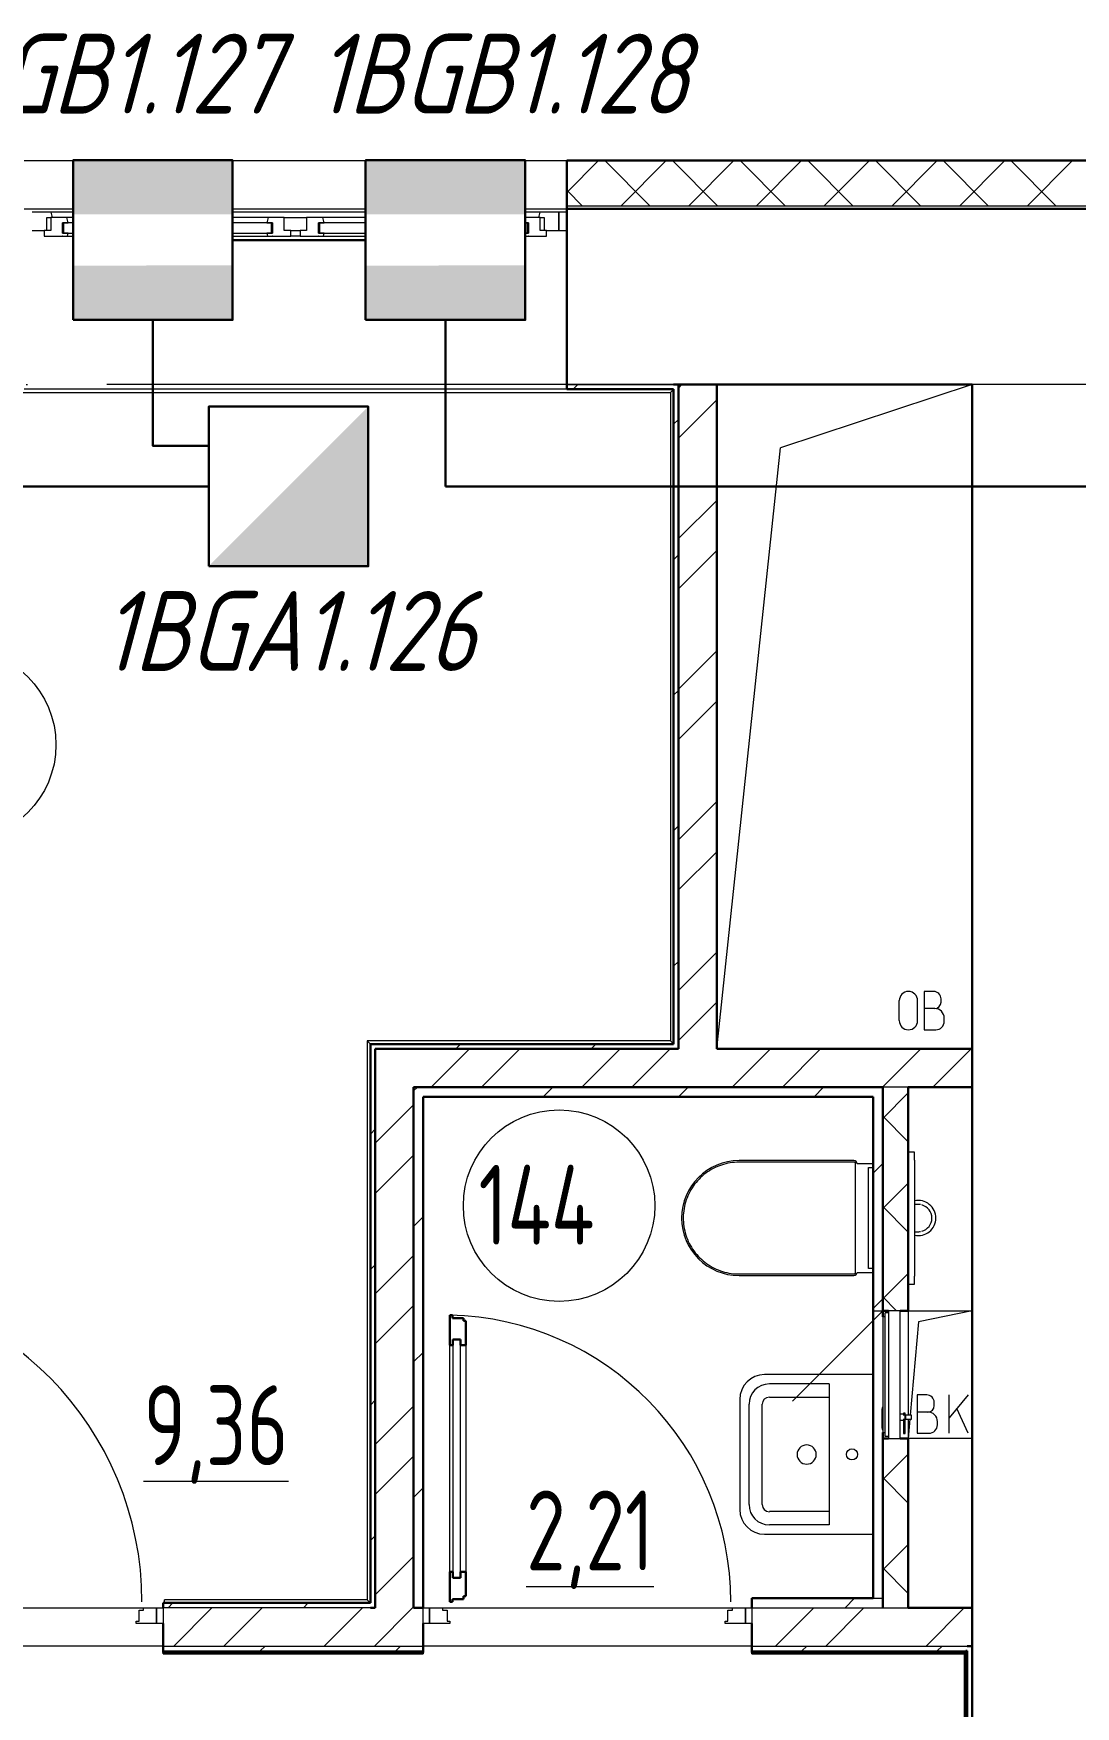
# Model space of a CAD drawing. Header units: millimetres. Extents: x -259793 to 1187961, y -549744 to 43070.
# Drawn here: x -38037 to -34771, y 22717 to 27956 of the extents above; entities that cross this region are included whole.
import ezdxf
from ezdxf.enums import TextEntityAlignment as Align

# ---------------------------------------------------------------- set-up
doc = ezdxf.new("R2010")
doc.units = ezdxf.units.MM
doc.linetypes.add('ADSK_Линия сетки', pattern=[25, 20, -2.5, 0, -2.5])
for name, color, linetype, lineweight in [('_ Окна', 7, 'Continuous', 9), ('RC-Извещатели_охранные', 5, 'Continuous', 30), ('Двери', 252, 'Continuous', 9), ('Линии', 7, 'Continuous', 9), ('лс', 5, 'Continuous', 30), ('Марки помещений', 252, 'Continuous', 20), ('Обобщенные модели', 252, 'Continuous', 18), ('Оборудование', 8, 'Continuous', 18), ('Ограждение', 252, 'Continuous', 9), ('Окна', 252, 'Continuous', 9), ('Оси', 252, 'Continuous', 9), ('Перекрытие', 252, 'Continuous', 18), ('Сантехника', 252, 'Continuous', 9), ('Стены внутренние', 7, 'Continuous', 18), ('Стены наружные', 7, 'Continuous', 18), ('Стены штриховка', 7, 'Continuous', 9)]:
    doc.layers.add(name, color=color, linetype=linetype, lineweight=lineweight)
doc.layers.add('RC-Позиционные_обозначения', color=7, linetype='Continuous')
doc.layers.add('Двери открывание', color=7, linetype='Continuous', lineweight=9, true_color=0xc0c0c0)
doc.styles.add('GOST Common_3', font='', dxfattribs={"height": 3.5})
doc.styles.add('RubezhCAD', font='', dxfattribs={"oblique": 10})
doc.styles.get("Standard").update_dxf_attribs({"font": ''})
doc.styles.get('GOST Common_3').set_extended_font_data('GOST 2.304 type A')
doc.styles.get('RubezhCAD').set_extended_font_data('GOST type A')
doc.styles.get('Standard').set_extended_font_data('GOST type B')
pattern_1 = [(0, (-32119.8, 96), (0, 600), []), (90, (-32119.8, 96), (-600, 4e-14), [])]

# ---------------------------------------------------------------- blocks, each defined once
blk = doc.blocks.new('RC-UGO-IOZ-02')
at = {"layer": 'RC-Извещатели_охранные'}
blk.add_attdef('PSTN', text='', height=2.5, dxfattribs=at).set_placement((0.977, 2.603), align=Align.BOTTOM_LEFT)
blk.add_wipeout([(2.5, -2.5), (2.5, 2.5), (-2.5, 2.5), (-2.5, -2.5)]).dxf.layer = 'RC-Извещатели_охранные'
blk.add_wipeout([(-2.5, -2.5), (-2.5, 2.5), (2.5, 2.5), (2.5, -2.5)]).dxf.layer = 'RC-Извещатели_охранные'
h = blk.add_hatch(color=256, dxfattribs=at)
h.dxf.hatch_style = 1
h.paths.add_polyline_path([(2.5, -2.5), (2.5, 2.5), (0, 0), (-2.5, -2.5)])
blk.add_lwpolyline([(-2.5, -2.5), (2.5, -2.5), (2.5, 2.5), (-2.5, 2.5)], close=True, dxfattribs=at)
blk = doc.blocks.new('RC-UGO-IOM-02')
at = {"layer": 'RC-Извещатели_охранные'}
blk.add_point((0, 0), dxfattribs=at)
blk.add_attdef('PSTN', text='', height=2.5, dxfattribs=at).set_placement((0.977, 2.603), align=Align.BOTTOM_LEFT)
blk.add_wipeout([(2.5, -2.5), (2.5, 2.5), (-2.5, 2.5), (-2.5, -2.5)]).dxf.layer = 'RC-Извещатели_охранные'
blk.add_wipeout([(-2.5, -2.5), (-2.5, 2.5), (2.5, 2.5), (2.5, -2.5)]).dxf.layer = 'RC-Извещатели_охранные'
h = blk.add_hatch(color=256, dxfattribs=at)
h.dxf.hatch_style = 1
h.paths.add_polyline_path([(2.5, 0.8), (2.5, 2.506), (-2.5, 2.499), (-2.5, 0.8)])
h = blk.add_hatch(color=256, dxfattribs=at)
h.dxf.hatch_style = 1
h.paths.add_polyline_path([(2.5, -2.5), (2.5, -0.794), (-2.5, -0.801), (-2.5, -2.5)])
blk.add_lwpolyline([(-2.5, -2.5), (2.5, -2.5), (2.5, 2.5), (-2.5, 2.5)], close=True, dxfattribs=at)
blk = doc.blocks.new('1 этаж')
at = {"layer": 'Ограждение', "true_color": 0x636466}
h = blk.add_hatch(dxfattribs=at)
h.set_pattern_fill('FP_33', color=251, style=0, pattern_type=2)
h.set_pattern_definition([(0, (-32124.8, 96), (0, 600), []), (90, (-32124.8, 96), (-600, 4e-14), [])])
h.paths.add_polyline_path([(-36815.8, 22881.3), (-36815.8, 22886.3), (-37630.8, 22886.3), (-37630.8, 22881.3)])
h = blk.add_hatch(dxfattribs=at)
h.set_pattern_fill('FP_25', color=251, style=0, pattern_type=2)
h.set_pattern_definition(pattern_1)
h.paths.add_polyline_path([(-35120.8, 22881.3), (-35115.8, 22886.3), (-35785.8, 22886.3), (-35785.8, 22881.3), (-35195.1, 22881.3)])
h = blk.add_hatch(dxfattribs=at)
h.set_pattern_fill('FP_25', color=251, style=0, pattern_type=2)
h.set_pattern_definition(pattern_1)
h.paths.add_polyline_path([(-35115.8, 21326.3), (-35115.8, 22886.3), (-35120.8, 22881.3), (-35120.8, 21331.3), (-35117.2, 21327.7)])
at = {"color": 251, "lineweight": 18, "true_color": 0x636466}
for p, q in [((-35295.8, 23956.3), (-35095.8, 23956.3)), ((-35095.8, 23956.3), (-35263.4, 23921.6)), ((-35263.4, 23921.6), (-35289.4, 23628.9)), ((-35237.7, 23692.4), (-35267.7, 23692.4)), ((-35267.7, 23692.4), (-35267.7, 23572.4)), ((-35107.7, 23692.4), (-35167.7, 23620.8)), ((-35167.7, 23572.4), (-35167.7, 23692.4)), ((-35234.3, 23639), (-35267.7, 23639)), ((-35214.3, 23659), (-35214.3, 23669)), ((-35107.7, 23572.4), (-35143.6, 23649.5)), ((-35290.5, 23616.6), (-35295.8, 23556.3)), ((-35204.3, 23599), (-35204.3, 23609)), ((-35095.8, 23556.3), (-35295.8, 23556.3)), ((-35267.7, 23572.4), (-35231, 23572.4))]:
    blk.add_line(p, q, dxfattribs=at)
for centre, radius, start, end in [((-35237.7, 23669), 23.3, 0, 90), ((-35234.3, 23659), 20, 270, 0), ((-35234.3, 23609), 30, 0, 90), ((-35231, 23599), 26.7, 270, 0)]:
    blk.add_arc(centre, radius, start, end, dxfattribs=at)
at = {"layer": '_ Окна', "color": 251, "lineweight": 18, "true_color": 0x636466}
for p, q in [((-37981.4, 27396.3), (-38040.8, 27396.3)), ((-37994.8, 27338.3), (-37994.8, 27379.3)), ((-37994.8, 27379.3), (-37982.8, 27379.3)), ((-37982.8, 27379.3), (-37982.8, 27338.3)), ((-37932.4, 27379.3), (-37982.8, 27379.3)), ((-37976.8, 27379.3), (-37981.4, 27396.3)), ((-37945.8, 27330.3), (-37945.8, 27362.3)), ((-37945.8, 27362.3), (-37927.8, 27362.3)), ((-37927.8, 27362.3), (-37932.4, 27379.3)), ((-37301.2, 27379.3), (-37305.8, 27362.3)), ((-37305.8, 27362.3), (-37287.8, 27362.3)), ((-37250.8, 27379.3), (-37301.2, 27379.3)), ((-37287.8, 27362.3), (-37287.8, 27330.3)), ((-37250.8, 27338.3), (-37250.8, 27379.3)), ((-37180.8, 27379.3), (-37180.8, 27338.3)), ((-37130.4, 27379.3), (-37180.8, 27379.3)), ((-37143.8, 27330.3), (-37143.8, 27362.3)), ((-37143.8, 27362.3), (-37125.8, 27362.3)), ((-37125.8, 27362.3), (-37130.4, 27379.3)), ((-36499.2, 27379.3), (-36503.8, 27362.3)), ((-36503.8, 27362.3), (-36485.8, 27362.3)), ((-36448.8, 27379.3), (-36499.2, 27379.3)), ((-36485.8, 27362.3), (-36485.8, 27330.3)), ((-36450.2, 27396.3), (-36454.8, 27379.3)), ((-36390.8, 27396.3), (-36450.2, 27396.3)), ((-36448.8, 27338.3), (-36448.8, 27379.3)), ((-36448.8, 27379.3), (-36436.8, 27379.3)), ((-36436.8, 27379.3), (-36436.8, 27338.3)), ((-36390.8, 27338.3), (-36390.8, 27396.3)), ((-38040.8, 27338.3), (-38002.8, 27338.3)), ((-37982.8, 27338.3), (-38002.8, 27338.3)), ((-38002.8, 27338.3), (-38002.8, 27321.3)), ((-38002.8, 27321.3), (-37946.8, 27321.3)), ((-37946.8, 27321.3), (-37945.8, 27322.3)), ((-37927.8, 27330.3), (-37945.8, 27330.3)), ((-37945.8, 27322.3), (-37944.8, 27321.3)), ((-37944.8, 27321.3), (-37930.2, 27321.3)), ((-37930.2, 27321.3), (-37927.8, 27330.3)), ((-37287.8, 27330.3), (-37305.8, 27330.3)), ((-37305.8, 27330.3), (-37303.4, 27321.3)), ((-37303.4, 27321.3), (-37288.8, 27321.3)), ((-37288.8, 27321.3), (-37287.8, 27322.3)), ((-37287.8, 27322.3), (-37286.8, 27321.3)), ((-37286.8, 27321.3), (-37230.8, 27321.3)), ((-37230.8, 27338.3), (-37250.8, 27338.3)), ((-37230.8, 27321.3), (-37230.8, 27338.3)), ((-37180.8, 27338.3), (-37200.8, 27338.3)), ((-37200.8, 27338.3), (-37200.8, 27321.3)), ((-37200.8, 27321.3), (-37144.8, 27321.3)), ((-37144.8, 27321.3), (-37143.8, 27322.3)), ((-37125.8, 27330.3), (-37143.8, 27330.3)), ((-37143.8, 27322.3), (-37142.8, 27321.3)), ((-37142.8, 27321.3), (-37128.2, 27321.3)), ((-37128.2, 27321.3), (-37125.8, 27330.3)), ((-36485.8, 27330.3), (-36503.8, 27330.3)), ((-36503.8, 27330.3), (-36501.4, 27321.3)), ((-36501.4, 27321.3), (-36486.8, 27321.3)), ((-36486.8, 27321.3), (-36485.8, 27322.3)), ((-36485.8, 27322.3), (-36484.8, 27321.3)), ((-36484.8, 27321.3), (-36428.8, 27321.3)), ((-36428.8, 27338.3), (-36448.8, 27338.3)), ((-36428.8, 27321.3), (-36428.8, 27338.3)), ((-36428.8, 27338.3), (-36390.8, 27338.3))]:
    blk.add_line(p, q, dxfattribs=at)
at = {"layer": '_ Окна', "color": 251, "true_color": 0x636466}
for p, q in [((-37942.8, 27362.3), (-37945.8, 27362.3)), ((-37945.8, 27362.3), (-37945.8, 27330.3)), ((-37290.8, 27362.3), (-37942.8, 27362.3)), ((-37942.8, 27362.3), (-37942.8, 27330.3)), ((-37942.8, 27330.3), (-37942.8, 27362.3)), ((-37290.8, 27330.3), (-37290.8, 27362.3)), ((-37290.8, 27362.3), (-37290.8, 27330.3)), ((-37287.8, 27362.3), (-37290.8, 27362.3)), ((-37287.8, 27330.3), (-37287.8, 27362.3)), ((-37140.8, 27362.3), (-37143.8, 27362.3)), ((-37143.8, 27362.3), (-37143.8, 27330.3)), ((-36488.8, 27362.3), (-37140.8, 27362.3)), ((-37140.8, 27362.3), (-37140.8, 27330.3)), ((-37140.8, 27330.3), (-37140.8, 27362.3)), ((-36488.8, 27330.3), (-36488.8, 27362.3)), ((-36488.8, 27362.3), (-36488.8, 27330.3)), ((-36485.8, 27362.3), (-36488.8, 27362.3)), ((-36485.8, 27330.3), (-36485.8, 27362.3)), ((-36365.8, 27396.3), (-36390.8, 27396.3)), ((-36390.8, 27396.3), (-36390.8, 27338.3)), ((-37945.8, 27330.3), (-37942.8, 27330.3)), ((-37942.8, 27330.3), (-37290.8, 27330.3)), ((-37290.8, 27330.3), (-37287.8, 27330.3)), ((-37143.8, 27330.3), (-37140.8, 27330.3)), ((-37140.8, 27330.3), (-36488.8, 27330.3)), ((-36488.8, 27330.3), (-36485.8, 27330.3)), ((-36390.8, 27338.3), (-36365.8, 27338.3))]:
    blk.add_line(p, q, dxfattribs=at)
at = {"layer": 'Двери', "color": 251, "lineweight": 30, "true_color": 0x636466}
for p, q in [((-36731.8, 23942.3), (-36723.8, 23942.3)), ((-36731.8, 23848.3), (-36731.8, 23942.3)), ((-36723.8, 23942.3), (-36723.8, 23933.3)), ((-36723.8, 23933.3), (-36689.8, 23933.3)), ((-36689.8, 23933.3), (-36689.8, 23924.3)), ((-36689.8, 23924.3), (-36681.8, 23924.3)), ((-36681.8, 23924.3), (-36681.8, 23848.3)), ((-36722.8, 23848.3), (-36731.8, 23848.3)), ((-36722.8, 23866.3), (-36722.8, 23848.3)), ((-36698.8, 23866.3), (-36722.8, 23866.3)), ((-36698.8, 23848.3), (-36698.8, 23866.3)), ((-36681.8, 23848.3), (-36698.8, 23848.3)), ((-36731.8, 23044.3), (-36731.8, 23138.3)), ((-36722.8, 23138.3), (-36731.8, 23138.3)), ((-36722.8, 23120.3), (-36722.8, 23138.3)), ((-36698.8, 23120.3), (-36722.8, 23120.3)), ((-36698.8, 23138.3), (-36698.8, 23120.3)), ((-36681.8, 23138.3), (-36698.8, 23138.3)), ((-36681.8, 23138.3), (-36681.8, 23062.3)), ((-36723.8, 23053.3), (-36723.8, 23044.3)), ((-36689.8, 23053.3), (-36723.8, 23053.3)), ((-36689.8, 23062.3), (-36689.8, 23053.3)), ((-36681.8, 23062.3), (-36689.8, 23062.3)), ((-36723.8, 23044.3), (-36731.8, 23044.3))]:
    blk.add_line(p, q, dxfattribs=at)
at = {"layer": 'Двери', "color": 251, "true_color": 0x636466}
for p, q in [((-36731.8, 23138.3), (-36731.8, 23848.3)), ((-36722.8, 23866.3), (-36722.8, 23120.3)), ((-36698.8, 23866.3), (-36722.8, 23866.3)), ((-36698.8, 23120.3), (-36698.8, 23866.3)), ((-36681.8, 23848.3), (-36681.8, 23138.3)), ((-36722.8, 23120.3), (-36698.8, 23120.3)), ((-37705.8, 23018.3), (-37691.8, 23018.3)), ((-37705.8, 22984.3), (-37705.8, 23018.3)), ((-37691.8, 23018.3), (-37691.8, 23026.3)), ((-37691.8, 23026.3), (-37650.8, 23026.3)), ((-37650.8, 23026.3), (-37630.8, 23026.3)), ((-37650.8, 22976.3), (-37650.8, 23026.3)), ((-37650.8, 23026.3), (-37650.8, 22976.3)), ((-37630.8, 23026.3), (-37630.8, 22976.3)), ((-36815.8, 23026.3), (-36795.8, 23026.3)), ((-36815.8, 22976.3), (-36815.8, 23026.3)), ((-36795.8, 23026.3), (-36795.8, 22976.3)), ((-36795.8, 23026.3), (-36754.8, 23026.3)), ((-36795.8, 22976.3), (-36795.8, 23026.3)), ((-36754.8, 23026.3), (-36754.8, 23018.3)), ((-36754.8, 23018.3), (-36740.8, 23018.3)), ((-36740.8, 23018.3), (-36740.8, 22984.3)), ((-35860.8, 23018.3), (-35846.8, 23018.3)), ((-35860.8, 22984.3), (-35860.8, 23018.3)), ((-35846.8, 23018.3), (-35846.8, 23026.3)), ((-35846.8, 23026.3), (-35805.8, 23026.3)), ((-35805.8, 23026.3), (-35785.8, 23026.3)), ((-35805.8, 22976.3), (-35805.8, 23026.3)), ((-35805.8, 23026.3), (-35805.8, 22976.3)), ((-35785.8, 23026.3), (-35785.8, 22976.3)), ((-37714.8, 22984.3), (-37705.8, 22984.3)), ((-37714.8, 22976.3), (-37714.8, 22984.3)), ((-37650.8, 22976.3), (-37714.8, 22976.3)), ((-37630.8, 22976.3), (-37650.8, 22976.3)), ((-36795.8, 22976.3), (-36815.8, 22976.3)), ((-36731.8, 22976.3), (-36795.8, 22976.3)), ((-36740.8, 22984.3), (-36731.8, 22984.3)), ((-36731.8, 22984.3), (-36731.8, 22976.3)), ((-35869.8, 22984.3), (-35860.8, 22984.3)), ((-35869.8, 22976.3), (-35869.8, 22984.3)), ((-35805.8, 22976.3), (-35869.8, 22976.3)), ((-35785.8, 22976.3), (-35805.8, 22976.3))]:
    blk.add_line(p, q, dxfattribs=at)
at = {"layer": 'Двери открывание', "color": 251, "true_color": 0x636466}
for centre, radius, end in [((-38694.8, 23044.3), 998, 88.9666), ((-36749.8, 23044.3), 898, 88.8515)]:
    blk.add_arc(centre, radius, 0, end, dxfattribs=at)
at = {"layer": 'Линии', "color": 251, "lineweight": 18, "ltscale": 100, "true_color": 0x636466}
for p, q in [((-35095.8, 26856.3), (-35696.1, 26658.6)), ((-35895.8, 24776.3), (-35696.1, 26658.6)), ((-35216.2, 24955.8), (-35246.2, 24955.8)), ((-35246.2, 24955.8), (-35246.2, 24835.8)), ((-35323.8, 24864.5), (-35323.8, 24927.2)), ((-35266.4, 24864.5), (-35266.4, 24927.2)), ((-35212.9, 24902.5), (-35246.2, 24902.5)), ((-35192.9, 24922.5), (-35192.9, 24932.5)), ((-35246.2, 24835.8), (-35209.6, 24835.8)), ((-35182.9, 24862.5), (-35182.9, 24872.5))]:
    blk.add_line(p, q, dxfattribs=at)
at = {"layer": 'Линии', "color": 251, "lineweight": 18, "true_color": 0x636466}
for centre, radius, start, end in [((-35295.1, 24927.2), 28.7, 0, 180), ((-35216.2, 24932.5), 23.3, 0, 90), ((-35212.9, 24922.5), 20, 270, 0), ((-35212.9, 24872.5), 30, 0, 90), ((-35295.1, 24864.5), 28.7, 180, 0), ((-35209.6, 24862.5), 26.7, 270, 0)]:
    blk.add_arc(centre, radius, start, end, dxfattribs=at)
at = {"layer": 'Марки помещений', "color": 251, "true_color": 0x636466}
for centre in [(-38266.3, 25728.5), (-36389.8, 24285.1)]:
    blk.add_circle(centre, 300, dxfattribs=at)
at = {"layer": 'Обобщенные модели', "color": 251, "true_color": 0x636466}
for p, q in [((-35405.8, 23756.3), (-35745.8, 23756.3)), ((-35543.8, 23726.9), (-35731, 23726.9)), ((-35731, 23685.6), (-35543.8, 23685.6)), ((-35543.8, 23726.9), (-35543.8, 23285.7)), ((-35823.8, 23678.3), (-35823.8, 23506.2)), ((-35794.5, 23349.2), (-35794.5, 23663.3)), ((-35753.2, 23349.2), (-35753.2, 23663.3)), ((-35823.8, 23506.2), (-35823.8, 23334.2)), ((-35543.8, 23327), (-35731, 23327)), ((-35543.8, 23285.7), (-35731, 23285.7)), ((-35745.8, 23256.2), (-35405.8, 23256.2))]:
    blk.add_line(p, q, dxfattribs=at)
blk.add_circle((-35472.1, 23506.3), 17.5, dxfattribs=at)
for centre, radius, start, end in [((-35745.8, 23678.3), 78, 90, 180), ((-35731, 23663.3), 63.6, 90, 180), ((-35731, 23663.3), 22.3, 90, 180), ((-35614, 23505.9), 30, 90, 270), ((-35614, 23505.9), 30, 270, 90), ((-35745.8, 23334.2), 78, 180, 270), ((-35731, 23349.2), 63.6, 180, 270), ((-35731, 23349.2), 22.3, 180, 270)]:
    blk.add_arc(centre, radius, start, end, dxfattribs=at)
at = {"layer": 'Оборудование', "color": 251, "true_color": 0x636466}
for p, q in [((-35375.8, 23956.3), (-35658.6, 23673.4)), ((-35368.8, 23948.3), (-35368.8, 23564.2)), ((-35358.1, 23949.3), (-35367.8, 23949.3)), ((-35358.1, 23955.4), (-35358.1, 23557.2)), ((-35320.8, 23956.3), (-35357.2, 23956.3)), ((-35320.8, 23556.3), (-35320.8, 23956.3)), ((-35375.8, 23937.3), (-35375.8, 23575.3)), ((-35370.3, 23937.3), (-35375.8, 23937.3)), ((-35375.8, 23652.8), (-35377.8, 23652.8)), ((-35377.8, 23652.8), (-35377.8, 23648.8)), ((-35377.8, 23588.3), (-35377.8, 23648.8)), ((-35304.9, 23632.4), (-35320.8, 23632.4)), ((-35305.4, 23635.9), (-35310.4, 23635.9)), ((-35310.4, 23635.9), (-35310.4, 23627.6)), ((-35305.4, 23627.6), (-35305.4, 23635.9)), ((-35304.9, 23613.1), (-35304.9, 23632.4)), ((-35303, 23628.9), (-35304.9, 23630.8)), ((-35285.5, 23628.9), (-35303, 23628.9)), ((-35303, 23616.6), (-35303, 23628.9)), ((-35285.5, 23616.6), (-35285.5, 23628.9)), ((-35377.8, 23588.3), (-35377.8, 23584.3)), ((-35377.8, 23584.3), (-35375.8, 23584.3)), ((-35375.8, 23575.3), (-35370.3, 23575.3)), ((-35320.8, 23613.1), (-35304.9, 23613.1)), ((-35310.4, 23617.9), (-35310.4, 23572.1)), ((-35305.4, 23572.1), (-35305.4, 23617.9)), ((-35304.9, 23614.7), (-35303, 23616.6)), ((-35303, 23616.6), (-35285.5, 23616.6)), ((-35367.8, 23563.3), (-35358.1, 23563.3)), ((-35357.2, 23556.3), (-35320.8, 23556.3)), ((-35310.4, 23572.1), (-35305.4, 23572.1))]:
    blk.add_line(p, q, dxfattribs=at)
for points, knots in [([(-35367.8, 23949.3), (-35367.9, 23949.3), (-35368.1, 23949.2), (-35368.3, 23949.2), (-35368.5, 23949), (-35368.6, 23948.9), (-35368.7, 23948.8), (-35368.7, 23948.7), (-35368.8, 23948.5), (-35368.8, 23948.4), (-35368.8, 23948.3)], [-1, -1, -1, -1, -0.833333, -0.666667, -0.541667, -0.416667, -0.333333, -0.25, -0.166667, 0, 0, 0, 0]), ([(-35357.2, 23956.3), (-35357.3, 23956.3), (-35357.4, 23956.2), (-35357.7, 23956.2), (-35357.8, 23956), (-35358, 23955.8), (-35358, 23955.7), (-35358.1, 23955.6), (-35358.1, 23955.4), (-35358.1, 23955.4)], [-1, -1, -1, -1, -0.833333, -0.666667, -0.5, -0.333333, -0.25, -0.166667, 0, 0, 0, 0]), ([(-35368.8, 23938.8), (-35368.8, 23938.7), (-35368.8, 23938.5), (-35368.9, 23938.2), (-35369, 23938), (-35369.1, 23937.9), (-35369.2, 23937.7), (-35369.4, 23937.6), (-35369.6, 23937.5), (-35369.7, 23937.4), (-35370, 23937.3), (-35370.2, 23937.3), (-35370.3, 23937.3)], [-1, -1, -1, -1, -0.833333, -0.75, -0.666667, -0.583333, -0.5, -0.416667, -0.333333, -0.25, -0.166667, 0, 0, 0, 0]), ([(-35370.3, 23575.3), (-35370.2, 23575.3), (-35370, 23575.2), (-35369.7, 23575.2), (-35369.6, 23575.1), (-35369.4, 23575), (-35369.2, 23574.8), (-35369.1, 23574.7), (-35369, 23574.5), (-35368.9, 23574.3), (-35368.8, 23574.1), (-35368.8, 23573.9), (-35368.8, 23573.7)], [0, 0, 0, 0, 0.166667, 0.25, 0.333333, 0.416667, 0.5, 0.583333, 0.666667, 0.75, 0.833333, 1, 1, 1, 1]), ([(-35368.8, 23564.2), (-35368.8, 23564.1), (-35368.8, 23564), (-35368.7, 23563.9), (-35368.7, 23563.7), (-35368.6, 23563.6), (-35368.5, 23563.5), (-35368.3, 23563.4), (-35368.1, 23563.3), (-35367.9, 23563.3), (-35367.8, 23563.3)], [0, 0, 0, 0, 0.166667, 0.25, 0.333333, 0.416667, 0.541667, 0.666667, 0.833333, 1, 1, 1, 1]), ([(-35358.1, 23557.2), (-35358.1, 23557.1), (-35358.1, 23557), (-35358, 23556.8), (-35358, 23556.7), (-35357.8, 23556.5), (-35357.7, 23556.4), (-35357.4, 23556.3), (-35357.3, 23556.3), (-35357.2, 23556.3)], [0, 0, 0, 0, 0.166667, 0.25, 0.333333, 0.5, 0.666667, 0.833333, 1, 1, 1, 1])]:
    blk.add_open_spline(points, degree=3, knots=knots, dxfattribs=at)
at = {"layer": 'Ограждение', "color": 251, "true_color": 0x636466}
for p, q in [((-38920.8, 26831.3), (-36040.8, 26831.3)), ((-36040.8, 26831.3), (-36030.8, 26841.3)), ((-36040.8, 26831.3), (-36040.8, 24801.3)), ((-36040.8, 24801.3), (-36990.8, 24801.3)), ((-36990.8, 24801.3), (-36980.8, 24791.3)), ((-36990.8, 24801.3), (-36990.8, 23051.3)), ((-36040.8, 24801.3), (-36030.8, 24791.3)), ((-37625.8, 23041.3), (-37625.8, 23051.3)), ((-36990.8, 23051.3), (-37625.8, 23051.3)), ((-36980.8, 23041.3), (-36990.8, 23051.3)), ((-37630.8, 22881.3), (-37630.8, 22886.3)), ((-37630.8, 22881.3), (-36815.8, 22881.3)), ((-36815.8, 22886.3), (-36815.8, 22881.3)), ((-35785.8, 22881.3), (-35785.8, 22886.3)), ((-35785.8, 22881.3), (-35120.8, 22881.3)), ((-35115.8, 22886.3), (-35120.8, 22881.3)), ((-35120.8, 22881.3), (-35120.8, 21331.3))]:
    blk.add_line(p, q, dxfattribs=at)
at = {"layer": 'Окна', "color": 251, "true_color": 0x636466}
for p, q in [((-36450.2, 27396.3), (-37981.4, 27396.3)), ((-37301.2, 27379.3), (-37932.4, 27379.3)), ((-37250.8, 27379.3), (-37180.8, 27379.3)), ((-36499.2, 27379.3), (-37130.4, 27379.3)), ((-37946.8, 27321.3), (-37944.8, 27321.3)), ((-37930.2, 27321.3), (-37303.4, 27321.3)), ((-37288.8, 27321.3), (-37286.8, 27321.3)), ((-37230.8, 27338.3), (-37200.8, 27338.3)), ((-37200.8, 27321.3), (-37230.8, 27321.3)), ((-37144.8, 27321.3), (-37142.8, 27321.3)), ((-37128.2, 27321.3), (-36501.4, 27321.3)), ((-36486.8, 27321.3), (-36484.8, 27321.3))]:
    blk.add_line(p, q, dxfattribs=at)
at = {"layer": 'Оси', "color": 251, "linetype": 'ADSK_Линия сетки', "ltscale": 100, "true_color": 0x636466}
blk.add_line((-805.8, 26856.3), (-72528.1, 26856.3), dxfattribs=at)
at = {"layer": 'Перекрытие', "color": 251, "ltscale": 100, "true_color": 0x636466}
for p, q in [((-35295.8, 23956.3), (-35095.8, 23956.3)), ((-35095.8, 23556.3), (-35295.8, 23556.3))]:
    blk.add_line(p, q, dxfattribs=at)
at = {"layer": 'Сантехника', "color": 251, "true_color": 0x636466}
for p, q in [((-35465.8, 24426.3), (-35825.8, 24426.3)), ((-35465.8, 24421.3), (-35825.8, 24421.3)), ((-35460.8, 24076.3), (-35460.8, 24416.3)), ((-35405.8, 24416.3), (-35455.8, 24416.3)), ((-35420.8, 24088.1), (-35420.8, 24404.5)), ((-35420.8, 24404.5), (-35405.8, 24404.5)), ((-35825.8, 24071.3), (-35465.8, 24071.3)), ((-35825.8, 24066.3), (-35465.8, 24066.3)), ((-35455.8, 24076.3), (-35405.8, 24076.3)), ((-35405.8, 24088.1), (-35420.8, 24088.1))]:
    blk.add_line(p, q, dxfattribs=at)
at = {"layer": 'Сантехника', "color": 251, "lineweight": 9, "true_color": 0x636466}
for p, q in [((-35275.8, 24453), (-35295.8, 24453)), ((-35275.8, 24428), (-35275.8, 24453)), ((-35275.8, 24428), (-35275.8, 24064.5)), ((-35275.8, 24039.5), (-35275.8, 24064.5)), ((-35295.8, 24039.5), (-35275.8, 24039.5))]:
    blk.add_line(p, q, dxfattribs=at)
at = {"layer": 'Сантехника', "color": 251, "true_color": 0x636466, "flags": 128}
for points in [[(-35825.8, 24421.3), (-35832.8, 24421.1), (-35839.8, 24420.7), (-35846.8, 24420), (-35853.7, 24419), (-35860.6, 24417.8), (-35867.4, 24416.3), (-35874.2, 24414.5), (-35880.9, 24412.4), (-35887.4, 24410.1), (-35893.9, 24407.5), (-35900.3, 24404.6), (-35906.6, 24401.5), (-35912.8, 24398.1), (-35918.8, 24394.5), (-35924.6, 24390.7), (-35930.3, 24386.6), (-35935.8, 24382.3), (-35941.2, 24377.8), (-35946.4, 24373.1), (-35951.3, 24368.2), (-35956.1, 24363.1), (-35960.7, 24357.8), (-35965, 24352.3), (-35969.2, 24346.6), (-35973.1, 24340.8), (-35976.7, 24334.9), (-35980.1, 24328.8), (-35983.3, 24322.5), (-35986.2, 24316.2), (-35988.9, 24309.7), (-35991.3, 24303.1), (-35993.5, 24296.4), (-35995.3, 24289.7), (-35996.9, 24282.9), (-35998.3, 24276), (-35999.3, 24269.1), (-36000.1, 24262.1), (-36000.6, 24255.2), (-36000.8, 24248.2), (-36000.7, 24241.2), (-36000.4, 24234.2), (-35999.8, 24227.2), (-35998.9, 24220.3), (-35997.7, 24213.4), (-35996.2, 24206.5), (-35994.5, 24199.7), (-35992.5, 24193), (-35990.2, 24186.4), (-35987.7, 24179.9), (-35984.9, 24173.4), (-35981.9, 24167.1), (-35978.6, 24161), (-35975.1, 24154.9), (-35971.3, 24149), (-35967.3, 24143.3), (-35963.1, 24137.7), (-35958.6, 24132.3), (-35953.9, 24127.1), (-35949.1, 24122.1), (-35944, 24117.2), (-35938.8, 24112.6), (-35933.3, 24108.2), (-35927.7, 24104), (-35921.9, 24100), (-35916, 24096.3), (-35909.9, 24092.8), (-35903.7, 24089.6), (-35897.4, 24086.6), (-35891, 24083.9), (-35884.4, 24081.4), (-35877.8, 24079.2), (-35871.1, 24077.2), (-35864.3, 24075.5), (-35857.4, 24074.1), (-35850.5, 24073), (-35843.5, 24072.2), (-35836.6, 24071.6), (-35829.6, 24071.3), (-35825.8, 24071.3)], [(-35460.8, 24416.3), (-35460.8, 24416.5), (-35460.8, 24416.7), (-35460.8, 24416.9), (-35460.9, 24417.1), (-35460.9, 24417.3), (-35460.9, 24417.5), (-35461, 24417.7), (-35461.1, 24417.8), (-35461.1, 24418), (-35461.2, 24418.2), (-35461.3, 24418.4), (-35461.4, 24418.6), (-35461.5, 24418.8), (-35461.6, 24418.9), (-35461.7, 24419.1), (-35461.8, 24419.3), (-35461.9, 24419.4), (-35462, 24419.6), (-35462.2, 24419.7), (-35462.3, 24419.9), (-35462.5, 24420), (-35462.6, 24420.1), (-35462.8, 24420.2), (-35462.9, 24420.4), (-35463.1, 24420.5), (-35463.3, 24420.6), (-35463.4, 24420.7), (-35463.6, 24420.8), (-35463.8, 24420.9), (-35464, 24420.9), (-35464.2, 24421), (-35464.4, 24421.1), (-35464.6, 24421.1), (-35464.8, 24421.2), (-35465, 24421.2), (-35465.1, 24421.2), (-35465.3, 24421.2), (-35465.5, 24421.3), (-35465.7, 24421.3), (-35465.8, 24421.3)], [(-35465.8, 24071.3), (-35465.6, 24071.3), (-35465.4, 24071.3), (-35465.2, 24071.3), (-35465, 24071.3), (-35464.8, 24071.4), (-35464.6, 24071.4), (-35464.4, 24071.5), (-35464.2, 24071.5), (-35464, 24071.6), (-35463.9, 24071.7), (-35463.7, 24071.7), (-35463.5, 24071.8), (-35463.3, 24071.9), (-35463.1, 24072), (-35463, 24072.1), (-35462.8, 24072.3), (-35462.7, 24072.4), (-35462.5, 24072.5), (-35462.4, 24072.6), (-35462.2, 24072.8), (-35462.1, 24072.9), (-35461.9, 24073.1), (-35461.8, 24073.2), (-35461.7, 24073.4), (-35461.6, 24073.6), (-35461.5, 24073.7), (-35461.4, 24073.9), (-35461.3, 24074.1), (-35461.2, 24074.3), (-35461.1, 24074.5), (-35461.1, 24074.6), (-35461, 24074.8), (-35461, 24075), (-35460.9, 24075.2), (-35460.9, 24075.4), (-35460.8, 24075.6), (-35460.8, 24075.8), (-35460.8, 24076), (-35460.8, 24076.2), (-35460.8, 24076.3)]]:
    blk.add_lwpolyline(points, dxfattribs=at)
at = {"layer": 'Сантехника', "color": 251, "lineweight": 9, "true_color": 0x636466, "flags": 128}
for points in [[(-35264.4, 24289), (-35264.4, 24289), (-35264.5, 24289), (-35264.7, 24289), (-35264.9, 24289), (-35265.3, 24289), (-35265.6, 24289), (-35266.1, 24289), (-35266.6, 24289), (-35267.2, 24289), (-35267.9, 24289), (-35268.6, 24289), (-35269.4, 24289), (-35270.3, 24289), (-35271.2, 24289), (-35272.2, 24289), (-35273.3, 24289), (-35274.4, 24289), (-35275.5, 24289)], [(-35274.7, 24203.6), (-35273.6, 24203.6), (-35272.5, 24203.6), (-35271.5, 24203.6), (-35270.5, 24203.6), (-35269.7, 24203.6), (-35268.8, 24203.6), (-35268.1, 24203.6), (-35267.4, 24203.6), (-35266.8, 24203.6), (-35266.2, 24203.6), (-35265.8, 24203.6), (-35265.4, 24203.6), (-35265, 24203.6), (-35264.7, 24203.6), (-35264.5, 24203.6), (-35264.4, 24203.6), (-35264.4, 24203.6), (-35264.4, 24203.6)]]:
    blk.add_lwpolyline(points, dxfattribs=at)
at = {"layer": 'Сантехника', "color": 251, "true_color": 0x636466}
for centre, radius, start, end in [((-35825.8, 24246.3), 180, 90, 270), ((-35825.8, 24246.3), 175, 90, 90.9078), ((-35825.8, 24246.3), 175, 90, 90.9078), ((-35465.8, 24416.3), 10, 0, 90), ((-35465.8, 24416.3), 5, 60, 90), ((-35465.8, 24416.3), 5, 60, 90), ((-35465.8, 24416.3), 5, 60, 75), ((-35465.8, 24416.3), 5, 0, 30), ((-35465.8, 24416.3), 5, 0, 30), ((-35465.8, 24416.3), 5, 0, 30), ((-35825.8, 24246.3), 175, 269.0922, 270), ((-35825.8, 24246.3), 175, 269.0922, 270), ((-35465.8, 24076.3), 10, 270, 0), ((-35465.8, 24076.3), 5, 270, 300), ((-35465.8, 24076.3), 5, 270, 300), ((-35465.8, 24076.3), 5, 285, 300), ((-35465.8, 24076.3), 5, 330, 0), ((-35465.8, 24076.3), 5, 330, 0), ((-35465.8, 24076.3), 5, 330, 0)]:
    blk.add_arc(centre, radius, start, end, dxfattribs=at)
at = {"layer": 'Сантехника', "color": 251, "lineweight": 9, "true_color": 0x636466}
for radius, start, end in [(55, 0, 102.0258), (42.7, 80.5014, 92.7572), (42.7, 87.4662, 90), (42.7, 0, 75), (55, 257.9742, 0), (42.7, 265.8024, 267.7583), (42.7, 270, 279.1301), (42.7, 270, 272.0828), (42.7, 285, 0)]:
    blk.add_arc((-35264.4, 24246.3), radius, start, end, dxfattribs=at)
at = {"layer": 'Стены внутренние', "color": 251, "true_color": 0x636466}
for p, q in [((-38065.8, 27558.3), (-36365.8, 27558.3)), ((-38065.8, 27406.3), (-36365.8, 27406.3)), ((-36365.8, 26856.3), (-36030.8, 26856.3))]:
    blk.add_line(p, q, dxfattribs=at)
at = {"layer": 'Стены внутренние', "color": 251, "lineweight": 30, "true_color": 0x636466}
for p, q in [((-34125.7, 27558.3), (-36365.8, 27558.3)), ((-36365.8, 27558.3), (-36365.8, 27416.3)), ((-34125.7, 27406.3), (-36365.8, 27406.3)), ((-36365.8, 27406.3), (-36365.8, 26856.3)), ((-36030.8, 26856.3), (-36015.8, 26856.3)), ((-35895.8, 26856.3), (-35095.8, 26856.3)), ((-35095.8, 26856.3), (-35095.8, 24776.3)), ((-35095.8, 24656.3), (-35095.8, 23026.3))]:
    blk.add_line(p, q, dxfattribs=at)
at = {"layer": 'Стены внутренние', "color": 251, "linetype": 'Continuous', "lineweight": 9, "true_color": 0x636466}
for p, q in [((-35800, 27558.3), (-35801.1, 27556.3)), ((-35565.3, 27558.3), (-35566.5, 27556.3)), ((-34887.4, 27556.3), (-34888.5, 27558.3)), ((-36365.8, 27528), (-36363.8, 27528)), ((-36363.8, 27459.7), (-36267.2, 27556.3)), ((-36105.6, 27416.3), (-36245.6, 27556.3)), ((-36195.1, 27416.3), (-36055.1, 27556.3)), ((-35893.4, 27416.3), (-36033.4, 27556.3)), ((-35983, 27416.3), (-35843, 27556.3)), ((-35681.3, 27416.3), (-35821.3, 27556.3)), ((-35770.8, 27416.3), (-35630.8, 27556.3)), ((-35469.2, 27416.3), (-35609.2, 27556.3)), ((-35558.7, 27416.3), (-35418.7, 27556.3)), ((-35257, 27416.3), (-35397, 27556.3)), ((-35346.6, 27416.3), (-35206.6, 27556.3)), ((-35044.9, 27416.3), (-35184.9, 27556.3)), ((-35134.4, 27416.3), (-34994.4, 27556.3)), ((-34832.8, 27416.3), (-34972.8, 27556.3)), ((-34922.3, 27416.3), (-34782.3, 27556.3)), ((-36317.7, 27416.3), (-36363.8, 27462.4))]:
    blk.add_line(p, q, dxfattribs=at)
at = {"layer": 'Стены наружные', "color": 251, "lineweight": 30, "true_color": 0x636466}
for p, q in [((-36365.8, 27416.3), (-36365.8, 27406.3)), ((-36365.8, 26856.3), (-36365.8, 26841.3)), ((-36365.8, 26841.3), (-36030.8, 26841.3)), ((-36015.8, 26856.3), (-36030.8, 26856.3)), ((-36030.8, 26841.3), (-36030.8, 24791.3)), ((-35895.8, 26856.3), (-36015.8, 26856.3)), ((-36015.8, 24776.3), (-36015.8, 26856.3)), ((-35895.8, 24776.3), (-35895.8, 26856.3)), ((-36030.8, 24791.3), (-36980.8, 24791.3)), ((-36980.8, 24791.3), (-36980.8, 23041.3)), ((-36965.8, 24776.3), (-36965.8, 23026.3)), ((-36965.8, 24776.3), (-36015.8, 24776.3)), ((-35095.8, 24776.3), (-35895.8, 24776.3)), ((-35095.8, 24656.3), (-35095.8, 24776.3)), ((-36845.8, 23026.3), (-36845.8, 24656.3)), ((-35375.8, 24656.3), (-36845.8, 24656.3)), ((-36815.8, 24626.3), (-35405.8, 24626.3)), ((-36815.8, 23026.3), (-36815.8, 24626.3)), ((-35405.8, 24626.3), (-35405.8, 23056.3)), ((-35375.8, 23937.3), (-35375.8, 24656.3)), ((-35295.8, 24656.3), (-35095.8, 24656.3)), ((-35295.8, 23956.3), (-35295.8, 24656.3)), ((-35375.8, 23956.3), (-35357.4, 23956.3)), ((-35320.8, 23956.3), (-35295.8, 23956.3)), ((-35375.8, 23026.3), (-35375.8, 23575.3)), ((-35357.4, 23556.3), (-35375.8, 23556.3)), ((-35295.8, 23556.3), (-35320.8, 23556.3)), ((-35295.8, 23026.3), (-35295.8, 23556.3)), ((-35405.8, 23056.3), (-35785.8, 23056.3)), ((-35785.8, 23056.3), (-35785.8, 23026.3)), ((-36980.8, 23041.3), (-37630.8, 23041.3)), ((-37630.8, 23041.3), (-37630.8, 23026.3)), ((-36965.8, 23026.3), (-36980.8, 23026.3)), ((-36815.8, 23026.3), (-36845.8, 23026.3)), ((-35095.8, 23026.3), (-35295.8, 23026.3)), ((-35095.8, 21056.3), (-35095.8, 23026.3)), ((-37630.8, 22976.3), (-37630.8, 22886.3)), ((-36815.8, 22886.3), (-36815.8, 22976.3)), ((-35785.8, 22976.3), (-35785.8, 22886.3)), ((-35110.8, 22906.3), (-35095.8, 22906.3)), ((-37630.8, 22886.3), (-36815.8, 22886.3)), ((-35785.8, 22886.3), (-35115.8, 22886.3)), ((-35115.8, 22891.3), (-35110.8, 22891.3)), ((-35115.8, 22886.3), (-35115.8, 21326.3)), ((-35110.8, 22891.3), (-35110.8, 21321.3))]:
    blk.add_line(p, q, dxfattribs=at)
at = {"layer": 'Стены наружные', "color": 251, "true_color": 0x636466}
for p, q in [((-36365.8, 26841.3), (-38065.8, 26841.3)), ((-35295.8, 23956.3), (-35295.8, 23628.9)), ((-35295.8, 23616.6), (-35295.8, 23556.3)), ((-38699.8, 23026.3), (-37691.8, 23026.3)), ((-36754.8, 23026.3), (-35846.8, 23026.3)), ((-37630.8, 22906.3), (-38760.8, 22906.3)), ((-35785.8, 22906.3), (-36815.8, 22906.3))]:
    blk.add_line(p, q, dxfattribs=at)
at = {"layer": 'Стены наружные', "color": 251, "linetype": 'Continuous', "lineweight": 9, "true_color": 0x636466}
for p, q in [((-36345.8, 26841.3), (-36330.8, 26856.3)), ((-36015.8, 26845.1), (-36004.7, 26856.3)), ((-36015.8, 26688), (-35895.8, 26808)), ((-36030.8, 26732), (-36015.8, 26747)), ((-36015.8, 26373.7), (-35895.8, 26493.7)), ((-36030.8, 26307.8), (-36015.8, 26322.8)), ((-36015.8, 26216.5), (-35895.8, 26336.5)), ((-36015.8, 25902.2), (-35895.8, 26022.2)), ((-36030.8, 25883.5), (-36015.8, 25898.5)), ((-36015.8, 25745.1), (-35895.8, 25865.1)), ((-36015.8, 25430.8), (-35895.8, 25550.8)), ((-36030.8, 25459.2), (-36015.8, 25474.2)), ((-36015.8, 25273.6), (-35895.8, 25393.6)), ((-36030.8, 25035), (-36015.8, 25050)), ((-36015.8, 24959.3), (-35895.8, 25079.3)), ((-36015.8, 24802.1), (-35895.8, 24922.1)), ((-36713.8, 24776.3), (-36698.8, 24791.3)), ((-36289.5, 24776.3), (-36274.5, 24791.3)), ((-36790.3, 24656.3), (-36670.3, 24776.3)), ((-36633.1, 24656.3), (-36513.1, 24776.3)), ((-36318.8, 24656.3), (-36198.8, 24776.3)), ((-36161.7, 24656.3), (-36041.7, 24776.3)), ((-35847.4, 24656.3), (-35727.4, 24776.3)), ((-35690.2, 24656.3), (-35570.2, 24776.3)), ((-35375.9, 24656.3), (-35255.9, 24776.3)), ((-35218.7, 24656.3), (-35098.7, 24776.3)), ((-36845.8, 24644.2), (-36833.8, 24656.3)), ((-36439.5, 24626.3), (-36409.5, 24656.3)), ((-36015.2, 24626.3), (-35985.2, 24656.3)), ((-35591, 24626.3), (-35561, 24656.3)), ((-35375.8, 24558.6), (-35295.8, 24638.6)), ((-36965.8, 24480.8), (-36845.8, 24600.8)), ((-36980.8, 24509.2), (-36965.8, 24524.2)), ((-35295.8, 24485.2), (-35375.8, 24565.2)), ((-36965.8, 24323.6), (-36845.8, 24443.6)), ((-35405.8, 24387.2), (-35375.8, 24417.2)), ((-35375.8, 24275.8), (-35295.8, 24355.8)), ((-35295.8, 24202.3), (-35375.8, 24282.3)), ((-36845.8, 24220), (-36815.8, 24250)), ((-36980.8, 24085), (-36965.8, 24100)), ((-36965.8, 24009.3), (-36845.8, 24129.3)), ((-35375.8, 23992.9), (-35295.8, 24072.9)), ((-35332.6, 23956.3), (-35375.8, 23999.5)), ((-36965.8, 23852.1), (-36845.8, 23972.1)), ((-35405.8, 23962.9), (-35375.8, 23992.9)), ((-36845.8, 23795.7), (-36815.8, 23825.7)), ((-36980.8, 23660.7), (-36965.8, 23675.7)), ((-36965.8, 23537.8), (-36845.8, 23657.8)), ((-36965.8, 23380.7), (-36845.8, 23500.7)), ((-35375.8, 23427.2), (-35295.8, 23507.2)), ((-35295.8, 23353.8), (-35375.8, 23433.8)), ((-36845.8, 23371.5), (-36815.8, 23401.5)), ((-36980.8, 23236.5), (-36965.8, 23251.5)), ((-35375.8, 23144.4), (-35295.8, 23224.4)), ((-36965.8, 23066.4), (-36845.8, 23186.4)), ((-35295.8, 23071), (-35375.8, 23151)), ((-35493.9, 23026.3), (-35463.9, 23056.3)), ((-37615.2, 23026.3), (-37600.2, 23041.3)), ((-37597.4, 22906.3), (-37477.4, 23026.3)), ((-37440.2, 22906.3), (-37320.2, 23026.3)), ((-37191, 23026.3), (-37176, 23041.3)), ((-37125.9, 22906.3), (-37005.9, 23026.3)), ((-36968.7, 22906.3), (-36848.7, 23026.3)), ((-36848.7, 23026.3), (-36845.8, 23029.2)), ((-35711.5, 22906.3), (-35591.5, 23026.3)), ((-35554.4, 22906.3), (-35434.4, 23026.3)), ((-35240, 22906.3), (-35120, 23026.3)), ((-37326, 22891.3), (-37311, 22906.3)), ((-36901.7, 22891.3), (-36886.7, 22906.3)), ((-35628.9, 22891.3), (-35613.9, 22906.3)), ((-35204.7, 22891.3), (-35189.7, 22906.3)), ((-37613.8, 22886.3), (-37608.8, 22891.3)), ((-37543.1, 22886.3), (-37538.1, 22891.3)), ((-37472.4, 22886.3), (-37467.4, 22891.3)), ((-37401.7, 22886.3), (-37396.7, 22891.3)), ((-37331, 22886.3), (-37326, 22891.3)), ((-37260.3, 22886.3), (-37255.3, 22891.3)), ((-37189.6, 22886.3), (-37184.6, 22891.3)), ((-37118.9, 22886.3), (-37113.9, 22891.3)), ((-37048.1, 22886.3), (-37043.1, 22891.3)), ((-36977.4, 22886.3), (-36972.4, 22891.3)), ((-36906.7, 22886.3), (-36901.7, 22891.3)), ((-36836, 22886.3), (-36831, 22891.3)), ((-35775.3, 22886.3), (-35770.3, 22891.3)), ((-35704.6, 22886.3), (-35699.6, 22891.3)), ((-35633.9, 22886.3), (-35628.9, 22891.3)), ((-35563.2, 22886.3), (-35558.2, 22891.3)), ((-35492.5, 22886.3), (-35487.5, 22891.3)), ((-35421.8, 22886.3), (-35416.8, 22891.3)), ((-35351.1, 22886.3), (-35346.1, 22891.3)), ((-35280.4, 22886.3), (-35275.4, 22891.3)), ((-35209.7, 22886.3), (-35204.7, 22891.3)), ((-35139, 22886.3), (-35134, 22891.3)), ((-35115.8, 22838.7), (-35110.8, 22843.7)), ((-35115.8, 22768), (-35110.8, 22773))]:
    blk.add_line(p, q, dxfattribs=at)
at = {"layer": 'Стены штриховка', "color": 251, "true_color": 0x636466}
for p, q in [((-34125.7, 27556.3), (-36363.8, 27556.3)), ((-36363.8, 27416.3), (-36363.8, 27556.3)), ((-36365.8, 27416.3), (-34125.7, 27416.3)), ((-36030.8, 26856.3), (-36365.8, 26856.3)), ((-35295.8, 24656.3), (-35375.8, 24656.3)), ((-35405.8, 23956.3), (-35375.8, 23956.3)), ((-35405.8, 23056.3), (-35375.8, 23056.3)), ((-36980.8, 23026.3), (-37630.8, 23026.3)), ((-35785.8, 23026.3), (-35295.8, 23026.3)), ((-37630.8, 22906.3), (-36815.8, 22906.3)), ((-35785.8, 22906.3), (-35110.8, 22906.3)), ((-37630.8, 22891.3), (-36815.8, 22891.3)), ((-35785.8, 22891.3), (-35115.8, 22891.3))]:
    blk.add_line(p, q, dxfattribs=at)
at = {"layer": 'Марки помещений', "color": 251, "true_color": 0x636466, "style": 'GOST Common_3', "width": 0.9}
for s, p in [('144', (-36642.2, 24162.8)), ('%%U9,36', (-37692, 23472.7)), ('%%U2,21', (-36493, 23143.1))]:
    blk.add_text(s, height=250, dxfattribs=at).set_placement(p)

msp = doc.modelspace()

# ---------------------------------------------------------------- block references
msp.add_blockref('1 этаж', (0, 0))

# ---------------------------------------------------------------- next in the draw order: block references
at = {"layer": 'RC-Извещатели_охранные', "color": 1, "ltscale": 0.01}
ref = msp.add_blockref('RC-UGO-IOM-02', (-37662.76032, 27308.8213), dxfattribs=dict(at, xscale=100, yscale=100, zscale=100))
ref.add_attrib('PSTN', '1BGB1.127', dxfattribs={"layer": 'RC-Позиционные_обозначения', "height": 250, "style": 'RubezhCAD', "oblique": 15}).set_placement((-37843.09579, 27629.7866), align=Align.BOTTOM_CENTER)
ref = msp.add_blockref('RC-UGO-IOM-02', (-36745.99502, 27308.8213), dxfattribs=dict(at, xscale=100, yscale=100, zscale=100))
ref.add_attrib('PSTN', '1BGB1.128', dxfattribs={"layer": 'RC-Позиционные_обозначения', "height": 250, "style": 'RubezhCAD', "oblique": 15}).set_placement((-36568.0957, 27629.7866), align=Align.BOTTOM_CENTER)
ref = msp.add_blockref('RC-UGO-IOZ-02', (-37237.6837, 26537.23107), dxfattribs=dict(at, xscale=100, yscale=100, zscale=100))
ref.add_attrib('PSTN', '1BGA1.126', dxfattribs={"layer": 'RC-Позиционные_обозначения', "height": 250, "style": 'RubezhCAD', "oblique": 15}).set_placement((-37237.6837, 25884.64461), align=Align.BOTTOM_CENTER)

# ---------------------------------------------------------------- next in the draw order: linework, layer by layer
at = {"layer": 'лс'}
for p, q in [((-36745.99502, 27058.8213), (-36745.99502, 26537.23107)), ((-36745.99502, 26537.23107), (-29847.22977, 26537.23107))]:
    msp.add_line(p, q, dxfattribs=at)
for points in [[(-37412.76032, 27308.8213), (-36995.99502, 27308.8213)], [(-39571.79286, 27058.8213), (-39571.79286, 26537.23107), (-37487.6837, 26537.23107)], [(-37662.76032, 27058.8213), (-37662.76032, 26663.8909), (-37487.6837, 26663.8909)]]:
    msp.add_lwpolyline(points, dxfattribs=at)

doc.saveas('drawing.dxf')
